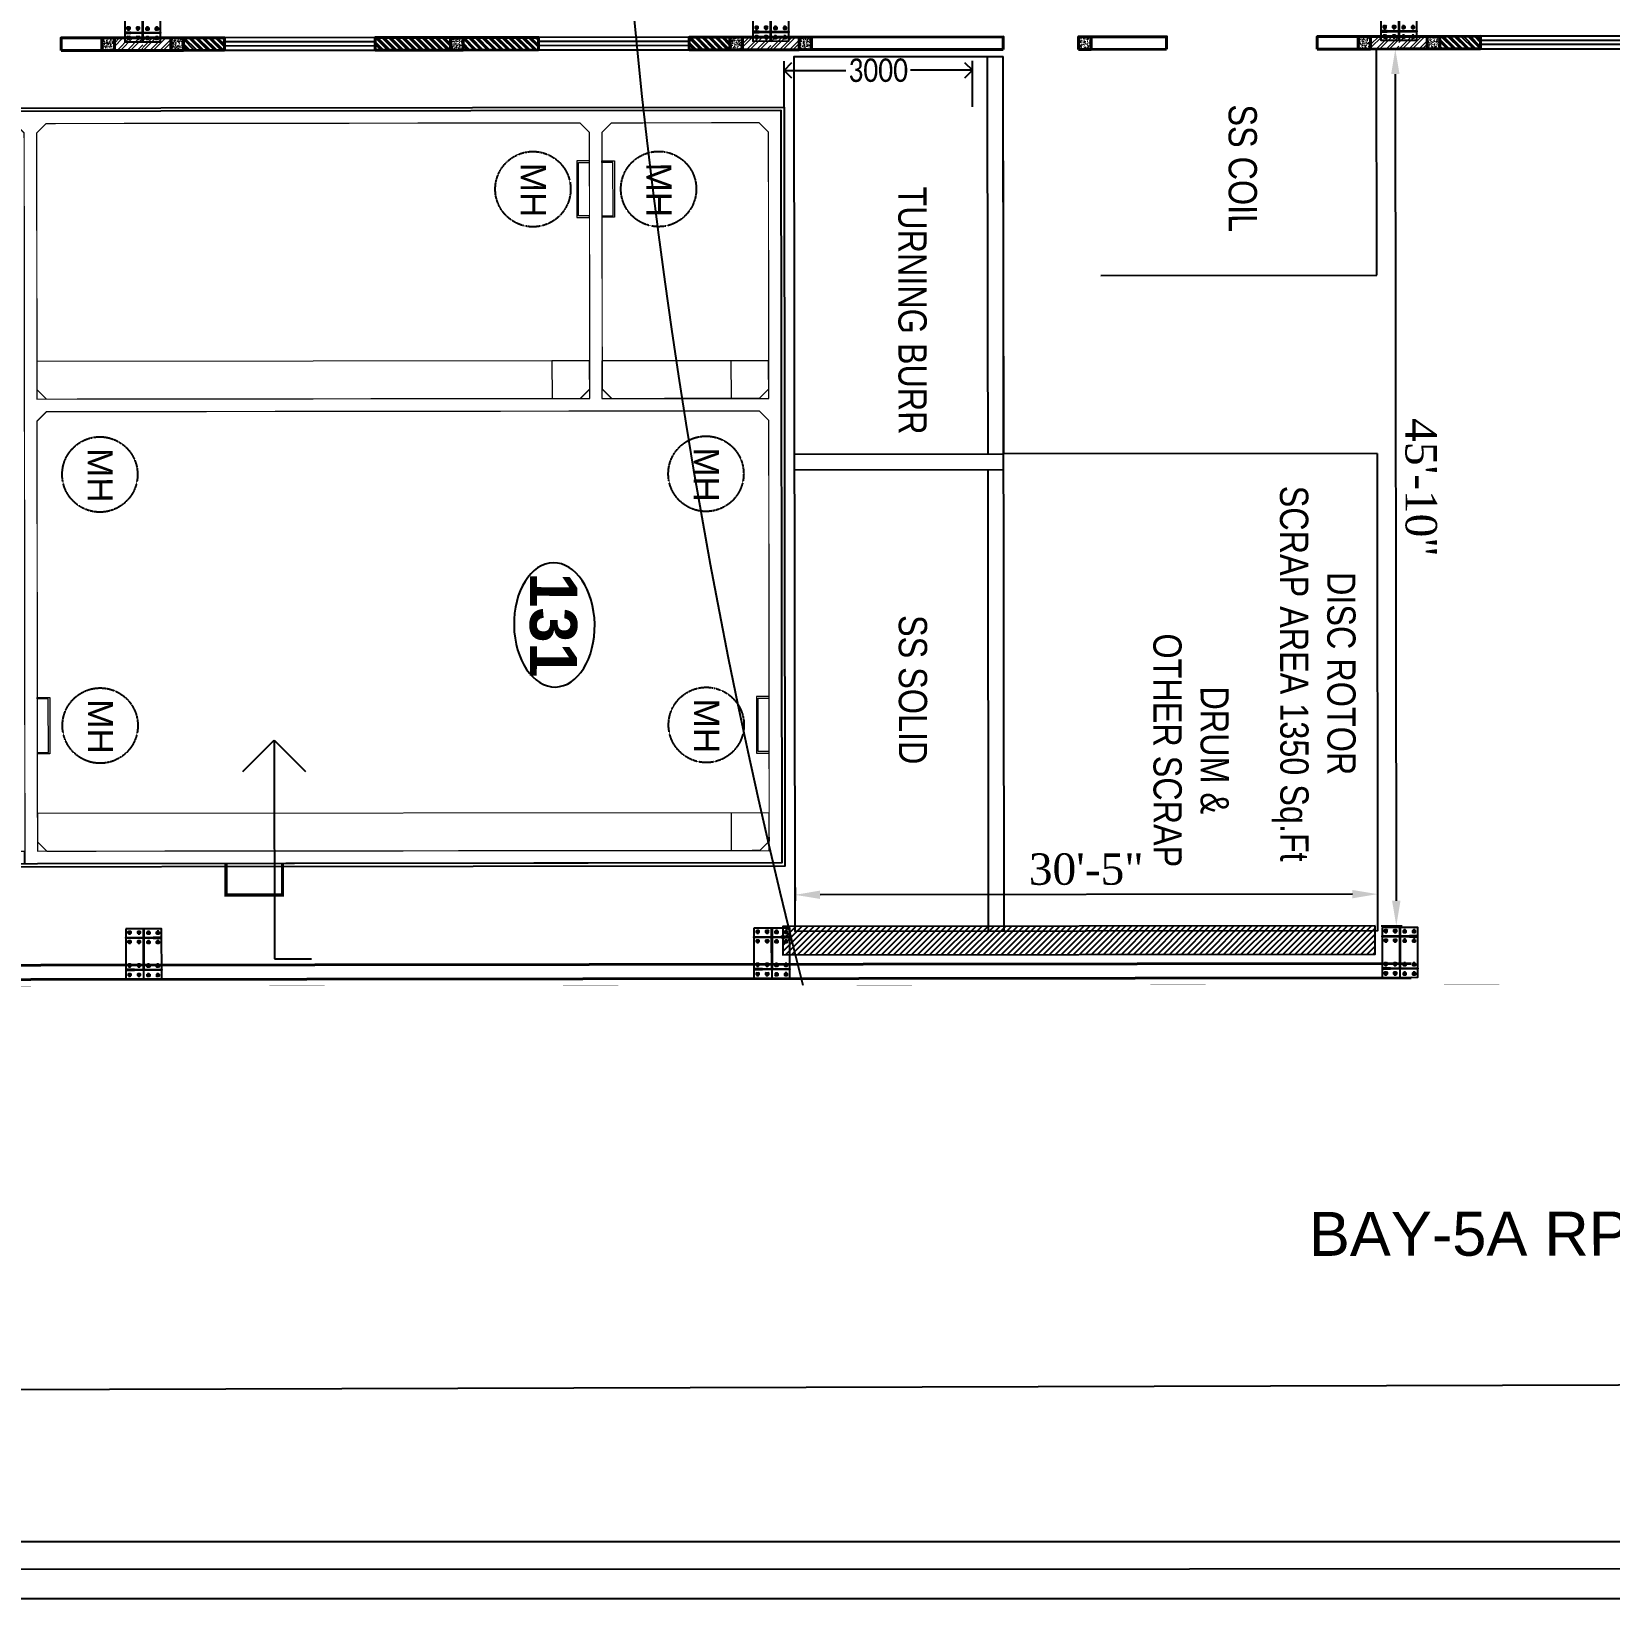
# Model space of a CAD drawing. Header units: feet. Extents: x -99009 to 3252343, y -11094690 to 9035152.
# Drawn here: x 2411264 to 2436386, y -2013009 to -1988055 of the extents above; entities that cross this region are included whole.
import ezdxf

# ---------------------------------------------------------------- set-up
doc = ezdxf.new("R2010")
doc.units = ezdxf.units.FT
doc.header["$PDSIZE"] = -1
doc.linetypes.add('ACAD_ISO02W100', pattern=[15, 12, -3])
for name, color, linetype in [('1', 1, 'Continuous'), ('TEXT', 30, 'Continuous'), ('TEXT DETAILS SITE AREA', 72, 'Continuous'), ('WINDOW', 5, 'Continuous')]:
    doc.layers.add(name, color=color, linetype=linetype)
for name, color, linetype, lineweight in [('DIMENTIONS', 33, 'Continuous', 15), ('ELEVATION', 2, 'Continuous', 25), ('ELEVATION 1', 254, 'Continuous', 15), ('NAMEPLATE-LINE', 1, 'Continuous', 0), ('RCC', 3, 'Continuous', 40), ('ROAD', 134, 'Continuous', 0), ('WALL', 10, 'Continuous', 40)]:
    doc.layers.add(name, color=color, linetype=linetype, lineweight=lineweight)
doc.layers.add('HATCH WALL', color=7, linetype='Continuous', true_color=0x7d7d7d)
doc.styles.add('ARIAL', font='arial.ttf')
doc.styles.add('ARIAL NARROW', font='ARIALN.TTF')
doc.styles.add('CALIBRI', font='calibri.ttf', dxfattribs={"width": 0.8})
doc.styles.add('MM', font='dutch.ttf')
doc.styles.get("Standard").update_dxf_attribs({"font": 'GOTHICB.TTF'})
doc.dimstyles.new('MANI (feet)', dxfattribs={"dimtxt": 2.5, "dimasz": 2, "dimexe": 0.477, "dimexo": 0.477, "dimgap": 0.5222, "dimtad": 1, "dimdec": 0, "dimlfac": 0.03937, "dimzin": 4, "dimdsep": 46, "dimlunit": 3, "dimtxsty": 'MM', "dimcen": 0, "dimclrd": 1, "dimclre": 1, "dimclrt": 50, "dimadec": 5, "dimazin": 2, "dimtfac": 1, "dimtdec": 0, "dimtmove": 0, "dimatfit": 3, "dimfxl": 1, "dimtolj": 1, "dimtzin": 0, "dimlwd": -1, "dimlwe": -1, "dimarcsym": 0})
doc.dimstyles.new('MERAKI 150', dxfattribs={"dimtxt": 375, "dimasz": 250, "dimexe": 150, "dimexo": 0, "dimgap": 0, "dimtad": 0, "dimdec": 0, "dimzin": 0, "dimdsep": 46, "dimtxsty": 'CALIBRI', "dimblk": 'OPEN90', "dimcen": 0, "dimclrd": 8, "dimclre": 8, "dimclrt": 256, "dimadec": 0, "dimazin": 0, "dimtfac": 1, "dimtdec": 0, "dimtix": 1, "dimtofl": 0, "dimtmove": 0, "dimatfit": 0, "dimldrblk": 'OPEN90', "dimfxl": 1, "dimtolj": 1, "dimtzin": 0, "dimlwd": -1, "dimlwe": -1, "dimarcsym": 1})

# ---------------------------------------------------------------- blocks, each defined once
blk = doc.blocks.new('W-3')
for p, q in [((1200, 33), (-1200, 33)), ((1200, -33), (-1200, -33))]:
    blk.add_line(p, q)
blk.add_lwpolyline([(-1200, 100), (1200, 100), (1200, -100), (-1200, -100)], close=True)
blk = doc.blocks.new('RCC COLUMN')
at = {"layer": 'ROAD'}
h = blk.add_hatch(dxfattribs=at)
h.set_pattern_fill('AR-CONC', color=252, scale=10)
h.set_pattern_definition([(50, (-23146.816, 205572.735), (71.726018, -6.275213), [7.5, -82.5]), (355, (-23146.82, 205572.735), (-13.875133, 75.219213), [6, -66]), (100.451444, (-23140.84, 205572.21), (57.850885, 68.944), [6.37402, -70.11421]), (46.1842, (-23146.82, 205592.735), (106.724133, -16.551928), [11.25, -123.75]), (96.635635, (-23137.92, 205591.36), (93.466195, 97.41186), [9.561034, -105.171376]), (351.184164, (-23146.82, 205592.73), (93.466195, 97.41186), [9, -99]), (21, (-23136.816, 205587.735), (59.690705, -40.261889), [7.5, -82.5]), (326, (-23136.82, 205587.735), (24.331533, 72.515005), [6, -66]), (71.451445, (-23131.84, 205584.38), (84.022238, 32.253115), [6.37402, -70.11421]), (37.5, (-23146.816, 205572.735), (1.2159855, 33.2893854), [0, -65.2, 0, -67, 0, -66.25]), (7.5, (-23146.816, 205572.735), (26.306954, 39.441171), [0, -38.2, 0, -63.7, 0, -25.25]), (327.5, (-23169.116, 205572.735), (53.3822436, -2.2554872), [0, -25, 0, -78, 0, -103.5]), (317.5, (-23179.116, 205572.735), (58.318617, 10.010498), [0, -32.5, 0, -51.8, 0, -73.5])])
h.paths.add_polyline_path([(-100, -115), (100, -115), (100, 85), (-100, 85)])
at = {"layer": 'RCC'}
blk.add_lwpolyline([(-100, -115), (100, -115), (100, 85), (-100, 85)], close=True, dxfattribs=at)
blk = doc.blocks.new('C-2')
at = {"layer": 'HATCH WALL'}
h = blk.add_hatch(dxfattribs=at)
h.set_pattern_fill('ANSI32', color=252, scale=200, angle=90)
h.set_pattern_definition([(135, (-23114.175, 98059.57), (-53.03301, -53.03301), []), (135, (-23114.175, 98094.92), (-53.03301, -53.03301), [])])
h.paths.add_polyline_path([(3380, -27318), (3580, -27318), (3580, -26668), (3380, -26668)])
h.paths.add_polyline_path([(3380, -29718), (3380, -30918), (3580, -30918), (3580, -29718)])
h.paths.add_polyline_path([(3380, -34718), (3580, -34718), (3580, -35368), (3380, -35368)])
h.paths.add_polyline_path([(3380, -32318), (3380, -31118), (3580, -31118), (3580, -32318)])
at = {"layer": 'WALL'}
for points in [[(3380, -27318), (3580, -27318), (3580, -26668), (3380, -26668)], [(3380, -29718), (3380, -30918), (3580, -30918), (3580, -29718)], [(3380, -32318), (3380, -31118), (3580, -31118), (3580, -32318)], [(3380, -34718), (3580, -34718), (3580, -35368), (3380, -35368)]]:
    blk.add_lwpolyline(points, close=True, dxfattribs=at)
at = {"xscale": -1, "rotation": 270}
blk.add_blockref('RCC COLUMN', (3495, -31018), dxfattribs=at)
at = {"layer": 'WINDOW', "rotation": 90.00000000000001}
for p in [(3480, -28518), (3480, -33518)]:
    blk.add_blockref('W-3', p, dxfattribs=at)
blk = doc.blocks.new('BRICK WORK RIGHT')
at = {"layer": 'NAMEPLATE-LINE'}
h = blk.add_hatch(dxfattribs=at)
h.set_pattern_fill('ANSI32', color=252, scale=300)
h.set_pattern_definition([(45, (610944.52, -49071.99), (-79.549513, 79.549513), []), (45, (610997.55, -49071.99), (-79.549513, 79.549513), [])])
h.paths.add_polyline_path([(0, 0), (-450, 0), (-450, -200), (0, -200)])
at = {"layer": 'WALL'}
blk.add_lwpolyline([(0, 0), (-450, 0), (-450, -200), (0, -200)], dxfattribs=at)
at = {"xscale": -1, "rotation": 180}
blk.add_blockref('RCC COLUMN', (-550, -115), dxfattribs=at)
blk = doc.blocks.new('BRICK HALF')
at = {"layer": 'NAMEPLATE-LINE'}
h = blk.add_hatch(dxfattribs=at)
h.set_pattern_fill('ANSI32', color=252, scale=300)
h.set_pattern_definition([(45, (612044.52, -48177.99), (-79.549513, 79.549513), []), (45, (612097.55, -48177.99), (-79.549513, 79.549513), [])])
h.paths.add_polyline_path([(0, 0), (450, 0), (450, -200), (0, -200)])
at = {"layer": 'WALL'}
blk.add_lwpolyline([(0, 0), (450, 0), (450, -200), (0, -200)], dxfattribs=at)
at = {"rotation": 180}
blk.add_blockref('RCC COLUMN', (550, -115), dxfattribs=at)
blk = doc.blocks.new('MANHOLE')
at = {"layer": 'ELEVATION', "linetype": 'ACAD_ISO02W100', "ltscale": 0.02}
blk.add_circle((280900, 52871), 600, dxfattribs=at)
at = {"layer": 'TEXT', "insert": (280914, 52677), "char_height": 400, "width": 872.58, "attachment_point": 8, "style": 'ARIAL'}
blk.add_mtext('\\pxqc;MH', dxfattribs=at)
blk = doc.blocks.new('RUGS LADDER')
blk.add_lwpolyline([(450, 200), (425, 200), (425, 25), (-425, 25), (-425, 200), (-450, 200), (-450, 0), (450, 0)], close=True)
blk = doc.blocks.new('_Open90')
at = {"color": 0, "linetype": 'ByBlock', "lineweight": -2}
for p, q in [((-0.5, 0.5), (0, 0)), ((0, 0), (-1, 0)), ((0, 0), (-0.5, -0.5))]:
    blk.add_line(p, q, dxfattribs=at)
blk = doc.blocks.new('*D2405')
at = {"color": 8}
for p, q in [((2423246, -1989257), (2423245, -1988524)), ((2426245, -1989253), (2426245, -1988520)), ((2423495, -1988674), (2424286, -1988673)), ((2425995, -1988671), (2425204, -1988672))]:
    blk.add_line(p, q, dxfattribs=at)
at = {"layer": 'Defpoints', "color": 0}
for p in [(2423245, -1988674), (2423246, -1989257), (2426245, -1989253)]:
    blk.add_point(p, dxfattribs=at)
at = {"color": 8, "xscale": 250, "yscale": 250, "zscale": 250}
for p, rotation in [((2423245, -1988674), 180.0650517140739), ((2426245, -1988670), 0.06505171407387006)]:
    blk.add_blockref('_Open90', p, dxfattribs=dict(at, rotation=rotation))
at = {"insert": (2424745, -1988672), "char_height": 375, "attachment_point": 5, "rotation": 0.0651, "style": 'CALIBRI', "bg_fill": 3, "box_fill_scale": 1.1, "bg_fill_color": 256, "bg_fill_true_color": 13158600, "bg_fill_transparency": 0}
blk.add_mtext('\\A1;3000', dxfattribs=at)
blk = doc.blocks.new('disc scrap')
at = {"transparency": 33554684}
for p, q in [((1724682, -1139488), (1710744, -1139488)), ((1717074, -1142820), (1717074, -1139488)), ((1717324, -1142820), (1717324, -1139488)), ((1715103, -1139738), (1710744, -1139738)), ((1717074, -1139738), (1715103, -1139738)), ((1724676, -1139738), (1717324, -1139738)), ((1718103, -1139738), (1717324, -1139738)), ((1724682, -1139738), (1721603, -1139738))]:
    blk.add_line(p, q, dxfattribs=at)
at = {"color": 3}
for points in [[(1717074, -1133545), (1724676, -1133545), (1724676, -1142820), (1710744, -1142820), (1710744, -1139488)], [(1717074, -1133545), (1717074, -1139488), (1710845, -1139488)]]:
    blk.add_lwpolyline(points, dxfattribs=at)
at = {"transparency": 33554684, "insert": (1720581, -1133891), "char_height": 450, "width": 11083.12, "attachment_point": 2, "style": 'ARIAL NARROW'}
blk.add_mtext('{\\pxqc;DISC ROTOR \\PSCRAP AREA 1350 Sq.Ft}', dxfattribs=at)
at = {"transparency": 33554684, "char_height": 450, "attachment_point": 2, "style": 'ARIAL NARROW'}
for s, width, insert in [('\\pxqc;DRUM & \\POTHER SCRAP', 11083.12, (1721799, -1135910)), ('\\pxqc;TURNING BURR', 3782.56, (1714790, -1140713)), ('\\pxqc;SS SOLID ', 3782.56, (1720829, -1140713))]:
    blk.add_mtext_dynamic_manual_height_columns(s, width=width, gutter_width=1, heights=[0], dxfattribs=dict(at, insert=insert))
blk = doc.blocks.new('*D2611')
at = {"color": 1}
for p, q in [((2432774, -1988333), (2433072, -1988332)), ((2432977, -1988733), (2432992, -2001898)), ((2432752, -2002298), (2433088, -2002298))]:
    blk.add_line(p, q, dxfattribs=at)
for points in [[(2433044, -1988732), (2432911, -1988733), (2432977, -1988333)], [(2432926, -2001898), (2433059, -2001898), (2432993, -2002298)]]:
    blk.add_solid(points, dxfattribs=at)
at = {"layer": 'Defpoints', "color": 0}
for p in [(2432679, -1988333), (2432656, -2002298), (2432993, -2002298)]:
    blk.add_point(p, dxfattribs=at)
at = {"color": 50, "insert": (2433386, -1995315), "char_height": 500, "attachment_point": 5, "rotation": 270.0651, "style": 'MM'}
blk.add_mtext('\\A1;45\'-10"', dxfattribs=at)
blk = doc.blocks.new('*D2612')
at = {"color": 1}
for p, q in [((2423419, -2001462), (2423420, -2001898)), ((2432694, -2001451), (2432694, -2001888)), ((2432294, -2001793), (2423819, -2001802))]:
    blk.add_line(p, q, dxfattribs=at)
for points in [[(2432294, -2001859), (2432294, -2001726), (2432694, -2001792)], [(2423819, -2001736), (2423820, -2001869), (2423419, -2001803)]]:
    blk.add_solid(points, dxfattribs=at)
at = {"layer": 'Defpoints', "color": 0}
for p in [(2423419, -2001366), (2432694, -2001356), (2423419, -2001803)]:
    blk.add_point(p, dxfattribs=at)
at = {"color": 50, "insert": (2428056, -2001396), "char_height": 500, "attachment_point": 5, "rotation": 0.0651, "style": 'MM'}
blk.add_mtext('\\A1;30\'-5"', dxfattribs=at)
blk = doc.blocks.new('m30ab')
at = {"color": 7}
for p, q in [((-111, 75), (-39, 75)), ((-100, 101), (-49, 50)), ((-49, 101), (-100, 50)), ((-75, 111), (-75, 39)), ((39, 75), (111, 75)), ((50, 101), (101, 50)), ((101, 101), (50, 50)), ((75, 111), (75, 39)), ((-111, -75), (-39, -75)), ((-100, -49), (-49, -100)), ((-49, -49), (-100, -100)), ((-75, -39), (-75, -111)), ((39, -75), (111, -75)), ((50, -49), (101, -100)), ((101, -49), (50, -100)), ((75, -39), (75, -111))]:
    blk.add_line(p, q, dxfattribs=at)
for centre in [(-75, 75), (75, 75), (-75, -75), (75, -75)]:
    blk.add_circle(centre, 18, dxfattribs=at)
blk = doc.blocks.new('FC1630F')
at = {"color": 1}
blk.add_lwpolyline([(1043501, 657045), (1043501, 657843), (1044071, 657843), (1044071, 657045)], close=True, dxfattribs=at)
at = {"color": 4}
for points in [[(1043599, 657694), (1043501, 657694), (1043501, 657708), (1043599, 657708)], [(1043789, 657708), (1043789, 657843), (1043783, 657843), (1043783, 657708)], [(1043974, 657694), (1044071, 657694), (1044071, 657708), (1043974, 657708)], [(1043599, 657194), (1043501, 657194), (1043501, 657180), (1043599, 657180)], [(1043974, 657194), (1044071, 657194), (1044071, 657180), (1043974, 657180)], [(1043789, 657180), (1043789, 657045), (1043783, 657045), (1043783, 657180)]]:
    blk.add_lwpolyline(points, close=True, dxfattribs=at)
at = {"color": 3}
blk.add_lwpolyline([(1043599, 657180), (1043974, 657180), (1043974, 657194), (1043789, 657194), (1043789, 657694), (1043974, 657694), (1043974, 657708), (1043599, 657708), (1043599, 657694), (1043783, 657694), (1043783, 657194), (1043599, 657194)], close=True, dxfattribs=at)
at = {"color": 1}
for p, rotation in [((1043636, 657708), 270.0000000000001), ((1043937, 657179), 90.00000000000001)]:
    blk.add_blockref('m30ab', p, dxfattribs=dict(at, rotation=rotation))
at = {"color": 1, "xscale": -1}
for p, rotation in [((1043937, 657708), 89.99999999999999), ((1043636, 657179), 270)]:
    blk.add_blockref('m30ab', p, dxfattribs=dict(at, rotation=rotation))
blk = doc.blocks.new('FC1630K')
at = {"color": 1}
blk.add_lwpolyline([(1044071, 664472), (1044071, 665266), (1043501, 665266), (1043501, 664472)], close=True, dxfattribs=at)
at = {"color": 4}
for points in [[(1043789, 665131), (1043789, 665266), (1043783, 665266), (1043783, 665131)], [(1043636, 665119), (1043501, 665119), (1043501, 665131), (1043636, 665131)], [(1043936, 665119), (1044071, 665119), (1044071, 665131), (1043936, 665131)], [(1043636, 664619), (1043501, 664619), (1043501, 664607), (1043636, 664607)], [(1043789, 664607), (1043789, 664472), (1043783, 664472), (1043783, 664607)], [(1043936, 664619), (1044071, 664619), (1044071, 664607), (1043936, 664607)]]:
    blk.add_lwpolyline(points, close=True, dxfattribs=at)
at = {"color": 3}
blk.add_lwpolyline([(1043936, 664607), (1043636, 664607), (1043636, 664619), (1043783, 664619), (1043783, 665119), (1043636, 665119), (1043636, 665131), (1043936, 665131), (1043936, 665119), (1043789, 665119), (1043789, 664619), (1043936, 664619)], close=True, dxfattribs=at)
at = {"color": 1}
for p, rotation in [((1043636, 665131), 270), ((1043937, 664606), 90)]:
    blk.add_blockref('m30ab', p, dxfattribs=dict(at, rotation=rotation))
at = {"color": 1, "xscale": -1}
for p, rotation in [((1043937, 665131), 90), ((1043636, 664606), 270)]:
    blk.add_blockref('m30ab', p, dxfattribs=dict(at, rotation=rotation))

msp = doc.modelspace()

# ---------------------------------------------------------------- hatches: boundary and pattern name
at = {"true_color": 0xadddf7, "transparency": 33554684}
h = msp.add_hatch(dxfattribs=at)
h.set_pattern_fill('ANSI31', color=141, scale=540, angle=180.065051714)
h.set_pattern_definition([(225.0650517, (3826974.75, -2022980.31), (47.7838677, -47.6754863), [])])
h.paths.add_polyline_path([(2472656.13877, -2002252.7376), (2469446.36239, -2002256.38188), (2469446.8733, -2002706.38159), (2472656.64968, -2002702.73731)])
h.paths.add_polyline_path([(2482656.13232, -2002241.38394), (2473226.1384, -2002252.09044), (2473226.64931, -2002702.09015), (2482656.64324, -2002691.38365)])
h.paths.add_polyline_path([(2485941.1302, -2002237.65426), (2483226.13195, -2002240.73678), (2483226.64287, -2002690.73649), (2485941.64112, -2002687.65397)])
h.paths.add_polyline_path([(2489941.12763, -2002233.11279), (2492656.12588, -2002230.03027), (2492656.63679, -2002680.02998), (2489941.63854, -2002683.1125)])
h.paths.add_polyline_path([(2502656.63034, -2002668.67632), (2493226.63642, -2002679.38283), (2493226.12551, -2002229.38312), (2502656.11943, -2002218.67661)])
h.paths.add_polyline_path([(2503226.11906, -2002218.02945), (2512656.11298, -2002207.32295), (2512656.6239, -2002657.32266), (2503226.62998, -2002668.02916)])
h.paths.add_polyline_path([(2465446.36497, -2002260.92334), (2463237.31816, -2002263.43142), (2463237.82908, -2002713.43113), (2465446.87588, -2002710.92305)])
h.paths.add_polyline_path([(2462656.14521, -2002264.09126), (2453226.15129, -2002274.79777), (2453226.6622, -2002724.79748), (2462656.65613, -2002714.09097)])
h.paths.add_polyline_path([(2452656.66257, -2002725.44464), (2443226.66865, -2002736.15114), (2443226.15773, -2002286.15143), (2452656.15166, -2002275.44493)])
h.paths.add_polyline_path([(2442656.1581, -2002286.79859), (2437227.39116, -2002292.61165), (2437227.90208, -2002742.61136), (2442656.66902, -2002736.7983)])
h.paths.add_polyline_path([(2432656.16455, -2002298.15226), (2423226.17062, -2002308.85876), (2423226.68154, -2002758.85847), (2432656.67546, -2002748.15197)])

# ---------------------------------------------------------------- linework, layer by layer
at = {"color": 3}
for p, q in [((2432683.07029, -1991933.08008), (2432678.98278, -1988332.91253)), ((2428288.52268, -1991938.06951), (2432683.07029, -1991933.08008))]:
    msp.add_line(p, q, dxfattribs=at)
at = {"color": 1, "true_color": 0xeb0000, "const_width": 1}
msp.add_lwpolyline([(2513338.29732, -2003141.3442), (2402561.36872, -2003267.11668), (2402544.45176, -1988367.12628)], dxfattribs=at)
at = {"transparency": 33554684}
msp.add_lwpolyline([(2432656.16455, -2002298.15226), (2423226.17062, -2002308.85876), (2423226.68154, -2002758.85847), (2432656.67546, -2002748.15197)], close=True, dxfattribs=at)
at = {"ltscale": 500, "extrusion": (0, 0, -1)}
msp.add_ellipse((2419587.97888, -1997504.23261), major_axis=(18.18558, -989.37875), ratio=0.6493808818, dxfattribs=at)
at = {"layer": 'ELEVATION'}
for points in [[(2423245.50229, -1989256.62358), (2423259.22811, -2001345.94731), (2403409.24091, -2001368.48433), (2403395.51509, -1989279.1606)], [(2423195.55909, -1989306.68032), (2423209.17138, -2001296.00411), (2403459.18411, -2001318.42759), (2403445.57182, -1989329.1038)]]:
    msp.add_lwpolyline(points, close=True, dxfattribs=at)
at = {"layer": 'ELEVATION 1'}
for points in [[(2420150.83659, -1993899.47167), (2420150.15537, -1993299.47206), (2411350.09608, -1993309.46335), (2411350.7773, -1993909.46297)], [(2419550.0908, -1993300.15335), (2419550.77202, -1993900.15296), (2420150.77163, -1993899.47174), (2420150.09041, -1993299.47213)], [(2423000.7698, -1993896.23595), (2423000.08858, -1993296.23634), (2420345.12277, -1993299.2507), (2420345.80399, -1993899.25031)], [(2422400.024, -1993296.91763), (2422400.70522, -1993896.91724), (2423000.70483, -1993896.23602), (2423000.02361, -1993296.23641)]]:
    msp.add_lwpolyline(points, close=True, dxfattribs=at)
for points in [[(2423008.26321, -2000496.2317), (2411358.27072, -2000509.45871), (2411358.95194, -2001109.45833), (2423008.94443, -2001096.23131)], [(2422408.94482, -2001096.91253), (2422408.2636, -2000496.91292)], [(2423008.94443, -2001096.23131), (2423008.26321, -2000496.2317)]]:
    msp.add_lwpolyline(points, dxfattribs=at)
at = {"layer": 'ELEVATION 1', "const_width": 50}
msp.add_lwpolyline([(2415259.27312, -2001305.03016), (2415259.84081, -2001805.02984), (2414359.74477, -2001806.05178), (2414359.17708, -2001306.0521)], dxfattribs=at)
at = {"layer": 'RCC', "const_width": 20}
for points in [[(2411159.17914, -2001309.68527), (2411145.96424, -1989670.36126), (2410995.79403, -1989520.53166), (2403795.79867, -1989528.7063), (2403645.96907, -1989678.8765), (2403658.7866, -2000968.20074), (2403808.95681, -2001118.03034), (2411149.6219, -2001109.69599), (2411149.84898, -2001309.69586), (2403459.18411, -2001318.42759), (2403445.57182, -1989329.1038), (2423195.55909, -1989306.68032), (2423209.17138, -2001296.00411)], [(2422850.76989, -1993896.40625), (2420500.77141, -1993899.07437), (2420350.6012, -1993749.24477), (2420345.95831, -1989659.91589), (2420495.78791, -1989509.74568), (2422845.78639, -1989507.07757), (2422995.9566, -1989656.90716), (2423000.59949, -1993746.23605)], [(2411358.78164, -2000959.45842), (2411508.95185, -2001109.28802), (2422858.94453, -2001096.40161), (2423008.77413, -2000946.23141), (2423001.16717, -1994246.23572), (2422850.99697, -1994096.40613), (2411501.00428, -1994109.29253), (2411351.17468, -1994259.46274)]]:
    msp.add_lwpolyline(points, close=True, dxfattribs=at)
msp.add_lwpolyline([(2411350.607, -1993759.46306), (2411345.96411, -1989670.13418), (2411495.79371, -1989519.96397), (2419995.78823, -1989510.31336), (2420145.95844, -1989660.14296), (2420150.60133, -1993749.47184), (2420000.77173, -1993899.64205), (2411500.77721, -1993909.29266), (2411350.607, -1993759.46306)], dxfattribs=at)
at = {"layer": 'WALL'}
for points in [[(2411734.4664, -1988356.77718), (2411734.23933, -1988156.77731), (2412384.38831, -1988156.03915), (2412384.61538, -1988356.03902)], [(2426734.19635, -1988339.81566), (2426733.96928, -1988139.81578), (2423684.23163, -1988143.20968), (2423684.4587, -1988343.20955)], [(2429334.43459, -1988336.79476), (2428134.43536, -1988338.1572), (2428134.20829, -1988138.15732), (2429334.20751, -1988136.79488)], [(2431734.45351, -1988334.06985), (2431734.22644, -1988134.06998), (2432384.37542, -1988133.33182), (2432384.60249, -1988333.3317)]]:
    msp.add_lwpolyline(points, close=True, dxfattribs=at)

# ---------------------------------------------------------------- block references
at = {"xscale": -1}
for name, p, rotation in [('FC1630F', (1378501.77637, -1331547.81953), 180.0650517140735), ('FC1630F', (1388501.76992, -1331536.46587), 180.0650517140735), ('FC1630F', (1368501.78281, -1331559.17319), 180.0650517140735), ('C-2', (2449056.25898, -1991694.0199), 270.0650517140735), ('C-2', (2469056.24599, -1991671.22764), 270.0650517140735)]:
    msp.add_blockref(name, p, dxfattribs=dict(at, rotation=rotation))
for name, p, rotation in [('BRICK HALF', (2413034.61497, -1988355.30103), 180.0650517140735), ('BRICK HALF', (2423034.60852, -1988343.94737), 180.0650517140735), ('RCC COLUMN', (2428034.30486, -1988223.27081), 0.06505171407317947), ('BRICK HALF', (2433034.60198, -1988332.50877), 180.0650517140735), ('FC1630K', (3456081.52221, -1336689.00871), 180.0650517140735), ('FC1630K', (3466081.51577, -1336677.65505), 180.0650517140735), ('FC1630K', (3476081.50932, -1336666.30138), 180.0650517140735)]:
    msp.add_blockref(name, p, dxfattribs=dict(rotation=rotation))
at = {"layer": 'DIMENTIONS', "rotation": 270.0650517140735}
for p in [(2366057.09857, -1709725.20064), (2368057.52823, -1709722.92941), (2359162.01062, -1714268.87634), (2368812.24664, -1714257.91978), (2359166.55173, -1718268.55953), (2368816.78775, -1718257.60297)]:
    msp.add_blockref('MANHOLE', p, dxfattribs=at)
at = {"layer": 'ELEVATION 1', "rotation": 270.0650517140735}
for p in [(2419946.98436, -1990563.85665), (2422806.67347, -1999096.14544)]:
    msp.add_blockref('RUGS LADDER', p, dxfattribs=at)
at = {"layer": 'ELEVATION 1', "xscale": -1, "rotation": 90.06505171407346}
for p in [(2420546.98397, -1990563.17543), (2411556.68072, -1999108.91832)]:
    msp.add_blockref('RUGS LADDER', p, dxfattribs=at)
at = {"layer": 'WALL', "rotation": 180.0650517140735}
for p in [(2413034.44509, -1988355.30123), (2423034.43865, -1988343.94756), (2433034.4321, -1988332.50896)]:
    msp.add_blockref('BRICK WORK RIGHT', p, dxfattribs=at)

# ---------------------------------------------------------------- texts
at = {"transparency": 33554684, "insert": (2430773.79102, -1990232.44945), "char_height": 450, "attachment_point": 2, "rotation": 270.065051714, "style": 'ARIAL NARROW'}
msp.add_mtext_dynamic_manual_height_columns('\\pxqc;SS COIL ', width=3782.5582502, gutter_width=1, heights=[0], dxfattribs=at)
at = {"insert": (2419947.33495, -1998344.4745), "char_height": 750, "attachment_point": 3, "rotation": 269.816165338}
msp.add_mtext_dynamic_manual_height_columns('131', width=6009.63335, gutter_width=3750, heights=[765.85948], dxfattribs=at)
at = {"color": 235, "insert": (2464825.07853, -2007170.73309), "char_height": 700, "width": 90095.908622, "attachment_point": 5, "rotation": 0.065051714}
msp.add_mtext('{\\fArial|b0|i0|c0|p34;{\\C7;BAY-5A RP KIT PACKING DIV\\\\ BAY-5B SPROCKET DIV\\\\BAY-5 LEAN TOO HOT FORGNING DIV\\\\BAY -5 LEAN TOO NORTH RM COIL STORE YARD}}', dxfattribs=at)

# ---------------------------------------------------------------- dimensions: what is measured, and where the dimension line sits
at = {"color": 3}
for base, p1, p2, angle, picture, middle in [((2432992.83821, -2002297.77001), (2432678.98278, -1988332.91253), (2432656.16455, -2002298.15226), 270.065051714, '*D2611', (2433386.22514, -1995314.71646)), ((2423419.43445, -2001802.88036), (2432693.76851, -2001355.77331), (2423418.93878, -2001366.30365), 0.065051714, '*D2612', (2428056.39368, -2001396.30045))]:
    dim = msp.add_linear_dim(base=base, p1=p1, p2=p2, angle=angle, dimstyle='MANI (feet)', override={"dimscale": 200, "dimarcsym": 1}, dxfattribs=at)
    dim.commit()
    dim.dimension.update_dxf_attribs({"geometry": picture, "text_midpoint": middle})

# ---------------------------------------------------------------- leaders
at = {"layer": 'TEXT DETAILS SITE AREA', "ltscale": 1200}
msp.add_leader([(2415127.11203, -1999339.77618), (2415131.06557, -2002821.95061), (2415719.23873, -2002821.28282)], dimstyle='MERAKI 150', override={"dimasz": 1000, "dimgap": 0, "dimtad": 0}, dxfattribs=at)

# ---------------------------------------------------------------- next in the draw order: dimensions: what is measured, and where the dimension line sits
dim = msp.add_linear_dim(base=(2423244.84069, -1988673.89722), p1=(2426245.47307, -1989253.21751), p2=(2423245.50229, -1989256.62358), angle=0.065051714, dimstyle='MERAKI 150', override={"dimfxl": 150, "dimtfill": 1})
dim.commit()
dim.dimension.update_dxf_attribs({"geometry": '*D2405', "text_midpoint": (2424744.82607, -1988672.19418)})

# ---------------------------------------------------------------- next in the draw order: linework, layer by layer
for points in [[(2398724.85619, -1877329.52607), (2583635.05305, -1877296.08291), (2583788.57818, -2012516.78183), (2398878.38132, -2012550.225)], [(2399418.96967, -1877847.67055), (2530627.71938, -1877471.10847), (2530777.44027, -2009341.13689), (2399568.69056, -2009717.69897)]]:
    msp.add_lwpolyline(points, close=True)
at = {"layer": '1'}
for points in [[(2584697.64013, -2013008.80189), (2584697.64013, -1876419.99009), (2397815.3202, -1876419.99009), (2397815.3202, -2013008.80189)], [(2583788.10415, -2012099.2659), (2583788.10415, -1877329.52607), (2398724.85619, -1877329.52607), (2398724.85619, -2012099.2659)]]:
    msp.add_lwpolyline(points, close=True, dxfattribs=at)
msp.add_arc((2520410.24778, -1978395.99612), 100000, 84.1346387202, 194.3871675539, dxfattribs=at)
at = {"layer": 'WALL', "transparency": 33554684}
for points in [[(2433228.3895, -2003127.5031), (2402452.12637, -2003162.44546), (2402435.20941, -1988262.45506)], [(2433228.10821, -2002897.50328), (2402681.86509, -2002932.18447), (2402665.20926, -1988262.19393)]]:
    msp.add_lwpolyline(points, dxfattribs=at)

# ---------------------------------------------------------------- next in the draw order: block references
at = {"color": 3, "rotation": 270.0650517140735}
msp.add_blockref('disc scrap', (3564280.92562, -276412.98775), dxfattribs=at)

doc.saveas('drawing.dxf')
